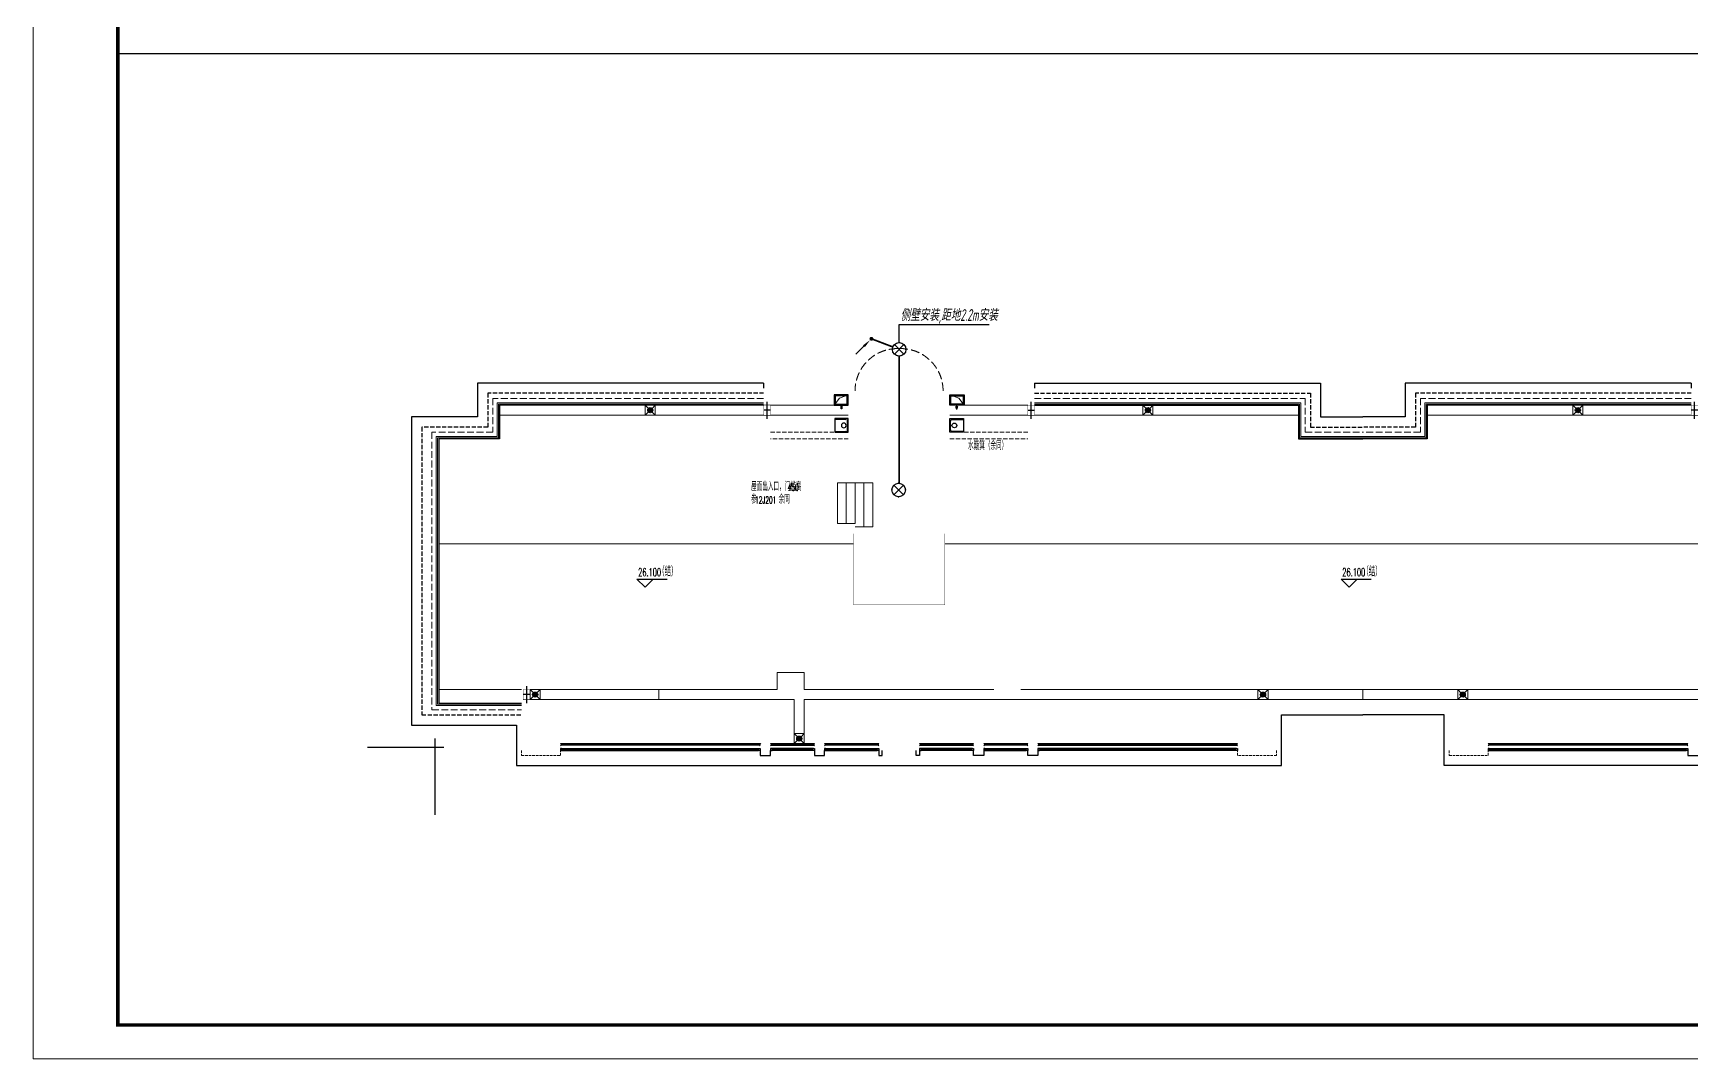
# Model space of a CAD drawing. Extents: x 3443499 to 7125205, y -1700016 to -264854.
# Drawn here: x 3507807 to 3556801, y -1115670 to -1085372 of the extents above; entities that cross this region are included whole.
import ezdxf
from ezdxf.enums import TextEntityAlignment as Align

# ---------------------------------------------------------------- set-up
doc = ezdxf.new("R2010")
doc.units = 0
doc.header["$LTSCALE"] = 1000
doc.header["$MEASUREMENT"] = 0
for name, pattern in [('#P_--_20B1_001_t3$0$DASH', [0.35, 0.25, -0.1]), ('__DASH', [0.35, 0.25, -0.1]), ('DASH', [0.35, 0.25, -0.1])]:
    doc.linetypes.add(name, pattern=pattern)
doc.layers.get('0').update_dxf_attribs({"linetype": 'CONTINUOUS'})
for name, color, linetype in [('!!电气', 1, 'CONTINUOUS'), ('!校对', 2, 'CONTINUOUS'), ('$RECOVER_210609100354-0', 7, 'CONTINUOUS'), ('3-栏杆1', 252, 'CONTINUOUS'), ('DIM-照明', 7, 'CONTINUOUS'), ('DIM_ELEV', 3, 'CONTINUOUS'), ('EQUIP-照明', 3, 'CONTINUOUS'), ('LVTRY', 252, 'CONTINUOUS'), ('LWIRE', 4, 'CONTINUOUS'), ('ROOF', 183, 'CONTINUOUS'), ('WIRE-照明', 2, 'CONTINUOUS'), ('建筑-排气道', 252, 'CONTINUOUS'), ('机电标识类', 1, 'CONTINUOUS'), ('污水', 3, 'CONTINUOUS'), ('看线', 185, 'CONTINUOUS'), ('管', 193, 'CONTINUOUS'), ('铝合金', 144, 'CONTINUOUS')]:
    doc.layers.add(name, color=color, linetype=linetype)
for name, color, linetype, lineweight in [('PUB_HATCH', 8, 'CONTINUOUS', 9), ('PUB_TEXT', 7, 'CONTINUOUS', 20), ('STAIR', 252, 'CONTINUOUS', 20), ('WINDOW', 146, 'CONTINUOUS', 20), ('图框', 147, 'CONTINUOUS', 20), ('平面-分水线', 189, 'CONTINUOUS', 15), ('平面-排水沟', 86, 'CONTINUOUS', 15), ('平面-栏杆', 56, 'CONTINUOUS', 15), ('平面-看线', 252, 'CONTINUOUS', 15), ('立面-洞口示意', 252, 'CONTINUOUS', 13)]:
    doc.layers.add(name, color=color, linetype=linetype, lineweight=lineweight)
doc.styles.add('_TCH_DIM', font='SIMPLEX', dxfattribs={"bigfont": 'GBCBIG'})
doc.styles.add('_TEL_DIM', font='SIMPLEX', dxfattribs={"width": 0.8, "height": 3.5, "bigfont": 'HZTXT'})
doc.styles.add('HZTXT', font='gbeitc.shx', dxfattribs={"width": 0.8, "height": 400, "bigfont": 'hztxt.shx'})
doc.styles.get("Standard").update_dxf_attribs({"font": 'gbenor.shx', "bigfont": 'gbcbig.shx'})

# ---------------------------------------------------------------- blocks, each defined once
blk = doc.blocks.new('*U130')
h = blk.add_hatch(color=5)
h.set_gradient(color1=(0, 0, 255), rotation=180, tint=1)
h.paths.add_polyline_path([(0, 0), (-6.35, -6.35), (-6.35, -2.159), (-15, -2.159), (-15, 2.159), (-6.35, 2.159), (-6.35, 6.35)])
at = {"color": 0, "linetype": 'Continuous'}
blk.add_lwpolyline([(0, 0), (-6.35, -6.35), (-6.35, -2.159), (-15, -2.159), (-15, 2.159), (-6.35, 2.159), (-6.35, 6.35)], close=True, dxfattribs=at)
blk = doc.blocks.new('GDGDGDGRGD')
at = {"linetype": '__DASH', "ltscale": 0.1}
blk.add_wipeout([(428917, 296115), (428717, 296115), (428717, 295815), (428917, 295815)], dxfattribs=at).dxf.layer = '污水'
at = {"layer": '机电标识类', "color": 250, "linetype": 'DASH', "ltscale": 400}
for p, q in [((428917, 295965), (428717, 295965)), ((428817, 295715), (428817, 296215))]:
    blk.add_line(p, q, dxfattribs=at)
at = {"layer": '污水', "linetype": '__DASH', "ltscale": 0.1, "const_width": 10}
blk.add_lwpolyline([(428917, 296115), (428717, 296115), (428717, 295815), (428917, 295815)], close=True, dxfattribs=at)
blk = doc.blocks.new('A$C3EB2330C')
at = {"layer": '管'}
for p, q in [((0, 380), (330, 380)), ((330, 20), (0, 20)), ((380, 330), (380, 70))]:
    blk.add_line(p, q, dxfattribs=at)
blk.add_lwpolyline([(400, 400), (400, 0), (0, 0), (0, 400)], close=True, dxfattribs=at)
for centre, start, end in [((330, 330), 0, 90), ((330, 70), 270, 360)]:
    blk.add_arc(centre, 50, start, end, dxfattribs=at)
blk.add_ellipse((267, 200), major_axis=(-49.5, -49.5), ratio=1, start_param=-0.785398, end_param=5.497787, dxfattribs=at)
blk = doc.blocks.new('$equip$00002539')
for p, q in [((-0.35, 0.35), (0.35, -0.35)), ((0.35, 0.35), (-0.35, -0.35))]:
    blk.add_line(p, q)
at = {"const_width": 0.05}
blk.add_lwpolyline([(-0.5, 0, 1), (0.5, 0, 1), (-0.5, 0, 0.911406)], format="xyb", dxfattribs=at)
blk.add_circle((0, 0), 0.5)
for p in [(-0.5, 0), (0, 0.5), (0.5, 0), (0, -0.5)]:
    blk.add_point(p)
at = {"color": 7, "style": '_TEL_DIM', "flags": 1}
blk.add_attdef('A', text='', height=0.00002, dxfattribs=at).set_placement((0, 0), align=Align.MIDDLE_CENTER)
blk = doc.blocks.new('$TelecSys$00000081')
for p, q in [((0.1, 0.1), (0.1, 0.1)), ((-1.15, -1.15), (-0.55, -0.55)), ((-0.1, -0.1), (-0.1, -0.1))]:
    blk.add_line(p, q)
at = {"const_width": 0.142}
blk.add_lwpolyline([(0.07, 0, 1), (-0.07, 0, 1)], format="xyb", close=True, dxfattribs=at)
blk.add_solid([(-0.62, -0.48), (-0.48, -0.62), (-0.1, -0.1)])
at = {"width": 0.8, "flags": 9}
blk.add_attdef('A', (0, 0), '', height=0.00002, rotation=180, dxfattribs=at)

msp = doc.modelspace()

# ---------------------------------------------------------------- hatches: boundary and pattern name
at = {"layer": 'PUB_HATCH'}
for points in [[(3531869.4, -1096074.1), (3531869.4, -1096344.1), (3531729.4, -1096344.1), (3531729.4, -1096329.1), (3531834.4, -1096329.1), (3531854.4, -1096309.1), (3531854.4, -1096109.1), (3531834.4, -1096089.1), (3531514.4, -1096089.1), (3531494.4, -1096109.1), (3531494.4, -1096309.1), (3531514.4, -1096329.1), (3531619.4, -1096329.1), (3531619.4, -1096344.1), (3531479.4, -1096344.1), (3531479.4, -1096074.1)], [(3534899.4, -1096074.1), (3534899.4, -1096344.1), (3535039.4, -1096344.1), (3535039.4, -1096329.1), (3534934.4, -1096329.1), (3534914.4, -1096309.1), (3534914.4, -1096109.1), (3534934.4, -1096089.1), (3535254.4, -1096089.1), (3535274.4, -1096109.1), (3535274.4, -1096309.1), (3535254.4, -1096329.1), (3535149.4, -1096329.1), (3535149.4, -1096344.1), (3535289.4, -1096344.1), (3535289.4, -1096074.1)]]:
    msp.add_hatch(color=252, dxfattribs=at).paths.add_polyline_path(points)

# ---------------------------------------------------------------- linework, layer by layer
at = {"layer": '!!电气', "color": 1}
for p, q in [((3519684.4, -1108459.1), (3519684.4, -1106206.4)), ((3517684.4, -1106459.1), (3519940, -1106459.1))]:
    msp.add_line(p, q, dxfattribs=at)
at = {"layer": '!!电气', "color": 7}
msp.add_lwpolyline([(3533385.8, -1094512.4), (3533385.8, -1093974.5), (3536041.9, -1093974.5)], dxfattribs=at)
at = {"layer": '!校对', "color": 6}
msp.add_line((3510306.7, -1085970.3), (3583906.7, -1085970.3), dxfattribs=at)
at = {"layer": '$RECOVER_210609100354-0', "color": 252, "const_width": 8}
msp.add_lwpolyline([(3532034.4, -1100159.1), (3532034.4, -1102259.1), (3534734.5, -1102259.1), (3534734.5, -1100159.1)], dxfattribs=at)
at = {"color": 252}
for p, q in [((3525960.2, -1096498.5), (3526023.8, -1096434.8)), ((3525964.6, -1096536.5), (3526061.8, -1096439.3)), ((3525981.4, -1096562.1), (3526087.5, -1096456)), ((3526007.1, -1096578.9), (3526104.3, -1096481.7)), ((3540761.8, -1096578.9), (3540664.6, -1096481.7)), ((3540787.5, -1096562.1), (3540681.4, -1096456)), ((3540804.3, -1096536.5), (3540707.1, -1096439.3)), ((3540808.7, -1096498.5), (3540745.1, -1096434.8)), ((3553360.2, -1096498.5), (3553423.8, -1096434.8)), ((3553364.6, -1096536.5), (3553461.8, -1096439.3)), ((3553381.4, -1096562.1), (3553487.5, -1096456)), ((3553407.1, -1096578.9), (3553504.3, -1096481.7)), ((3526045.1, -1096583.3), (3526108.7, -1096519.7)), ((3540723.8, -1096583.3), (3540660.2, -1096519.7)), ((3553445.1, -1096583.3), (3553508.7, -1096519.7)), ((3544123.8, -1104984.3), (3544060.2, -1104920.6)), ((3544161.8, -1104979.8), (3544064.6, -1104882.6)), ((3544187.5, -1104963), (3544081.4, -1104857)), ((3544204.3, -1104937.4), (3544107.1, -1104840.2)), ((3544208.7, -1104899.4), (3544145.1, -1104835.8)), ((3549960.2, -1104899.4), (3550023.8, -1104835.8)), ((3549964.6, -1104937.4), (3550061.8, -1104840.2)), ((3549981.4, -1104963), (3550087.5, -1104857)), ((3550007.1, -1104979.8), (3550104.3, -1104882.6)), ((3550045.1, -1104984.3), (3550108.7, -1104920.6)), ((3530360.2, -1106198.5), (3530423.8, -1106134.8)), ((3530364.6, -1106236.5), (3530461.8, -1106139.3)), ((3530381.4, -1106262.1), (3530487.5, -1106156)), ((3530407.1, -1106278.9), (3530504.3, -1106181.7)), ((3530445.1, -1106283.3), (3530508.7, -1106219.7)), ((3529284.4, -1106559.1), (3529284.4, -1106709.1)), ((3529284.4, -1106709.1), (3529584.4, -1106709.1)), ((3529584.4, -1106709.1), (3529584.4, -1106559.1)), ((3530884.4, -1106559.1), (3530884.4, -1106709.1)), ((3530884.4, -1106709.1), (3531184.4, -1106709.1)), ((3531184.4, -1106709.1), (3531184.4, -1106559.1)), ((3532784.4, -1106559.1), (3532784.4, -1106709.1)), ((3532784.4, -1106709.1), (3532884.4, -1106709.1)), ((3532884.4, -1106709.1), (3532884.4, -1106559.1)), ((3533884.4, -1106709.1), (3533884.4, -1106559.1)), ((3533984.4, -1106709.1), (3533884.4, -1106709.1)), ((3533984.4, -1106559.1), (3533984.4, -1106709.1)), ((3535584.4, -1106709.1), (3535584.4, -1106559.1)), ((3535884.4, -1106709.1), (3535584.4, -1106709.1)), ((3535884.4, -1106559.1), (3535884.4, -1106709.1)), ((3537184.4, -1106709.1), (3537184.4, -1106559.1)), ((3537484.4, -1106709.1), (3537184.4, -1106709.1)), ((3537484.4, -1106559.1), (3537484.4, -1106709.1)), ((3556684.4, -1106559.1), (3556684.4, -1106709.1)), ((3556684.4, -1106709.1), (3556984.4, -1106709.1))]:
    msp.add_line(p, q, dxfattribs=at)
for centre in [(3526034.4, -1096509.1), (3540734.4, -1096509.1), (3553434.4, -1096509.1), (3544134.4, -1104910), (3550034.4, -1104910), (3530434.4, -1106209.1)]:
    msp.add_circle(centre, 75, dxfattribs=at)
for p in [(3526034.4, -1096509.1), (3540734.4, -1096509.1), (3553434.4, -1096509.1), (3544134.4, -1104910), (3550034.4, -1104910), (3530434.4, -1106209.1)]:
    msp.add_point(p, dxfattribs=at)
at = {"layer": '3-栏杆1', "color": 252}
for p, q in [((3523404.7, -1106376.9), (3523384.4, -1106359.1)), ((3523384.4, -1106359.1), (3523404.7, -1106376.9)), ((3523404.7, -1106406.1), (3523384.4, -1106426)), ((3523384.4, -1106426), (3523404.7, -1106406.1)), ((3523404.7, -1106376.9), (3529264.2, -1106376.9)), ((3523404.7, -1106376.9), (3523404.7, -1106406.1)), ((3529264.2, -1106406.2), (3523404.7, -1106406.2)), ((3529264.2, -1106376.9), (3529284.4, -1106359.1)), ((3529284.4, -1106359.1), (3529264.2, -1106376.9)), ((3529264.2, -1106376.9), (3529264.2, -1106406.1)), ((3529284.4, -1106426), (3529264.2, -1106406.1)), ((3529304.7, -1106376.9), (3529284.4, -1106359.1)), ((3529584.4, -1106359.1), (3529604.7, -1106376.9)), ((3529584.4, -1106426), (3529604.7, -1106406.1)), ((3530864.2, -1106376.9), (3529604.7, -1106376.9)), ((3529604.7, -1106376.9), (3529604.7, -1106406.1)), ((3529604.7, -1106406.2), (3530864.2, -1106406.2)), ((3530864.2, -1106376.9), (3530884.4, -1106359.1)), ((3530884.4, -1106359.1), (3530864.2, -1106376.9)), ((3530864.2, -1106376.9), (3530864.2, -1106406.1)), ((3530864.2, -1106406.1), (3530884.4, -1106426)), ((3530884.4, -1106426), (3530864.2, -1106406.1)), ((3531204.7, -1106376.9), (3531184.4, -1106359.1)), ((3531184.4, -1106359.1), (3531204.7, -1106376.9)), ((3531204.7, -1106406.1), (3531184.4, -1106426)), ((3531184.4, -1106426), (3531204.7, -1106406.1)), ((3531204.7, -1106376.9), (3532764.2, -1106376.9)), ((3531204.7, -1106376.9), (3531204.7, -1106406.1)), ((3532764.2, -1106406.2), (3531204.7, -1106406.2)), ((3532764.2, -1106376.9), (3532784.4, -1106359.1)), ((3532784.4, -1106359.1), (3532764.2, -1106376.9)), ((3532764.2, -1106376.9), (3532764.2, -1106406.1)), ((3532784.4, -1106426), (3532764.2, -1106406.1)), ((3534004.7, -1106376.9), (3533984.4, -1106359.1)), ((3533984.4, -1106359.1), (3534004.7, -1106376.9)), ((3533984.4, -1106426), (3534004.7, -1106406.1)), ((3535564.2, -1106376.9), (3534004.7, -1106376.9)), ((3534004.7, -1106376.9), (3534004.7, -1106406.1)), ((3534004.7, -1106406.2), (3535564.2, -1106406.2)), ((3535564.2, -1106376.9), (3535584.4, -1106359.1)), ((3535584.4, -1106359.1), (3535564.2, -1106376.9)), ((3535564.2, -1106376.9), (3535564.2, -1106406.1)), ((3535564.2, -1106406.1), (3535584.4, -1106426)), ((3535584.4, -1106426), (3535564.2, -1106406.1)), ((3535904.7, -1106376.9), (3535884.4, -1106359.1)), ((3535884.4, -1106359.1), (3535904.7, -1106376.9)), ((3535904.7, -1106406.1), (3535884.4, -1106426)), ((3535884.4, -1106426), (3535904.7, -1106406.1)), ((3535904.7, -1106376.9), (3537164.2, -1106376.9)), ((3535904.7, -1106376.9), (3535904.7, -1106406.1)), ((3537164.2, -1106406.2), (3535904.7, -1106406.2)), ((3537184.4, -1106359.1), (3537164.2, -1106376.9)), ((3537164.2, -1106376.9), (3537164.2, -1106406.1)), ((3537184.4, -1106426), (3537164.2, -1106406.1)), ((3537504.7, -1106376.9), (3537484.4, -1106359.1)), ((3537484.4, -1106359.1), (3537504.7, -1106376.9)), ((3537484.4, -1106426), (3537504.7, -1106406.1)), ((3543364.2, -1106376.9), (3537504.7, -1106376.9)), ((3537504.7, -1106376.9), (3537504.7, -1106406.1)), ((3537504.7, -1106406.2), (3543364.2, -1106406.2)), ((3543364.2, -1106376.9), (3543384.4, -1106359.1)), ((3543384.4, -1106359.1), (3543364.2, -1106376.9)), ((3543364.2, -1106376.9), (3543364.2, -1106406.1)), ((3543364.2, -1106406.1), (3543384.4, -1106426)), ((3543384.4, -1106426), (3543364.2, -1106406.1)), ((3550804.7, -1106376.9), (3550784.4, -1106359.1)), ((3550784.4, -1106359.1), (3550804.7, -1106376.9)), ((3550804.7, -1106406.1), (3550784.4, -1106426)), ((3550784.4, -1106426), (3550804.7, -1106406.1)), ((3550804.7, -1106376.9), (3556664.2, -1106376.9)), ((3550804.7, -1106376.9), (3550804.7, -1106406.1)), ((3556664.2, -1106406.2), (3550804.7, -1106406.2)), ((3556664.2, -1106376.9), (3556684.4, -1106359.1)), ((3556684.4, -1106359.1), (3556664.2, -1106376.9)), ((3556664.2, -1106376.9), (3556664.2, -1106406.1)), ((3556684.4, -1106426), (3556664.2, -1106406.1))]:
    msp.add_line(p, q, dxfattribs=at)
at = {"layer": 'DIM_ELEV', "color": 252}
for p, q in [((3525880.1, -1101736.6), (3525640.1, -1101496.6)), ((3525640.1, -1101496.6), (3526532.3, -1101496.6)), ((3525880.1, -1101736.6), (3526120.1, -1101496.6)), ((3546680.1, -1101736.6), (3546440.1, -1101496.6)), ((3546440.1, -1101496.6), (3547332.3, -1101496.6)), ((3546680.1, -1101736.6), (3546920.1, -1101496.6))]:
    msp.add_line(p, q, dxfattribs=at)
at = {"layer": 'LVTRY', "color": 252}
for p, q in [((3531884.4, -1096059.1), (3531464.4, -1096059.1)), ((3531464.4, -1096059.1), (3531464.4, -1096359.1)), ((3531464.4, -1096359.1), (3531884.4, -1096359.1)), ((3531869.4, -1096074.1), (3531479.4, -1096074.1)), ((3531479.4, -1096074.1), (3531479.4, -1096344.1)), ((3531479.4, -1096344.1), (3531869.4, -1096344.1)), ((3531514.4, -1096089.1), (3531494.4, -1096109.1)), ((3531494.4, -1096109.1), (3531494.4, -1096309.1)), ((3531494.4, -1096309.1), (3531514.4, -1096329.1)), ((3531834.4, -1096089.1), (3531514.4, -1096089.1)), ((3531514.4, -1096329.1), (3531834.4, -1096329.1)), ((3531619.4, -1096329.1), (3531619.4, -1096344.1)), ((3531729.4, -1096329.1), (3531729.4, -1096344.1)), ((3531854.4, -1096109.1), (3531834.4, -1096089.1)), ((3531834.4, -1096329.1), (3531854.4, -1096309.1)), ((3531854.4, -1096309.1), (3531854.4, -1096109.1)), ((3531869.4, -1096344.1), (3531869.4, -1096074.1)), ((3531884.4, -1096359.1), (3531884.4, -1096059.1)), ((3534884.4, -1096059.1), (3535304.4, -1096059.1)), ((3534884.4, -1096359.1), (3534884.4, -1096059.1)), ((3535304.4, -1096359.1), (3534884.4, -1096359.1)), ((3534899.4, -1096074.1), (3535289.4, -1096074.1)), ((3534899.4, -1096344.1), (3534899.4, -1096074.1)), ((3535289.4, -1096344.1), (3534899.4, -1096344.1)), ((3534914.4, -1096109.1), (3534934.4, -1096089.1)), ((3534914.4, -1096309.1), (3534914.4, -1096109.1)), ((3534934.4, -1096329.1), (3534914.4, -1096309.1)), ((3534934.4, -1096089.1), (3535254.4, -1096089.1)), ((3535254.4, -1096329.1), (3534934.4, -1096329.1)), ((3535039.4, -1096329.1), (3535039.4, -1096344.1)), ((3535149.4, -1096329.1), (3535149.4, -1096344.1)), ((3535254.4, -1096089.1), (3535274.4, -1096109.1)), ((3535274.4, -1096309.1), (3535254.4, -1096329.1)), ((3535274.4, -1096109.1), (3535274.4, -1096309.1)), ((3535289.4, -1096074.1), (3535289.4, -1096344.1)), ((3535304.4, -1096059.1), (3535304.4, -1096359.1))]:
    msp.add_line(p, q, dxfattribs=at)
at = {"layer": 'ROOF', "color": 252, "ltscale": 0.8}
for p, q in [((3529384.4, -1095709.1), (3529384.4, -1095859.1)), ((3537384.3, -1095710.2), (3537384.4, -1095859.1)), ((3556784.6, -1095710.2), (3556784.4, -1095859.1))]:
    msp.add_line(p, q, dxfattribs=at)
for points in [[(3529384.4, -1095709.1), (3520934.4, -1095709.1), (3520934.4, -1096709.1), (3518984.5, -1096709.1), (3518984.5, -1105809.1), (3522084.5, -1105809.1)], [(3537384.3, -1095710.2), (3545834.4, -1095709.1), (3545834.4, -1096709.1), (3547084.4, -1096709.1)], [(3556784.6, -1095710.2), (3548334.4, -1095709.1), (3548334.4, -1096709.1), (3547084.4, -1096709.1)], [(3529384.4, -1096359.1), (3521584.4, -1096359.1), (3521584.4, -1097359.1), (3519784.5, -1097359.1), (3519784.5, -1105159.1), (3522234.4, -1105159.1)], [(3537384.3, -1096360.2), (3545184.4, -1096359.1), (3545184.4, -1097359.1), (3547084.4, -1097359.1)], [(3556784.6, -1096360.2), (3548984.4, -1096359.1), (3548984.4, -1097359.1), (3547084.4, -1097359.1)]]:
    msp.add_lwpolyline(points, dxfattribs=at)
at = {"layer": 'STAIR', "color": 252}
msp.add_line((3532084.4, -1099859.1), (3532084.4, -1098659.1), dxfattribs=at)
at = {"layer": 'STAIR', "color": 252, "linetype": 'DASH'}
msp.add_lwpolyline([(3532084.4, -1095939.1, -0.4142136), (3533334.4, -1094689.1), (3533434.4, -1094689.1, -0.4142136), (3534684.4, -1095939.1)], format="xyb", dxfattribs=at)
at = {"layer": 'STAIR', "color": 252}
for points in [[(3531824.4, -1098659.1), (3531564.4, -1098659.1), (3531564.4, -1099859.1), (3531824.4, -1099859.1)], [(3532084.4, -1098659.1), (3531824.4, -1098659.1), (3531824.4, -1099859.1), (3532084.4, -1099859.1)], [(3532084.4, -1098659.1), (3532344.4, -1098659.1), (3532344.4, -1099959.1), (3532084.4, -1099959.1)], [(3532344.4, -1098659.1), (3532604.4, -1098659.1), (3532604.4, -1099959.1), (3532344.4, -1099959.1)]]:
    msp.add_lwpolyline(points, dxfattribs=at)
at = {"layer": 'WINDOW', "color": 252, "linetype": 'DASH', "ltscale": 0.5}
for p, q in [((3529584.4, -1097159.1), (3531884.4, -1097159.1)), ((3531884.4, -1097359.1), (3529584.4, -1097359.1)), ((3537184.5, -1097159.1), (3534884.5, -1097159.1)), ((3534884.5, -1097359.1), (3537184.5, -1097359.1))]:
    msp.add_line(p, q, dxfattribs=at)
at = {"layer": 'WIRE-照明', "color": 2, "const_width": 50}
msp.add_lwpolyline([(3533199, -1094640.9), (3532566.8, -1094398.9)], dxfattribs=at)
at = {"layer": 'WIRE-照明', "linetype": 'Continuous', "const_width": 50}
for points in [[(3533385.8, -1094912.4), (3533385.8, -1098666.7)], [(3533385.8, -1098666.7), (3533385.8, -1098669.9)]]:
    msp.add_lwpolyline(points, dxfattribs=at)
at = {"layer": '平面-分水线', "color": 252}
for points in [[(3525884.4, -1096359.1), (3526184.4, -1096359.1), (3526184.4, -1096659.1), (3525884.4, -1096659.1)], [(3540884.4, -1096359.1), (3540584.4, -1096359.1), (3540584.4, -1096659.1), (3540884.4, -1096659.1)], [(3553284.4, -1096359.1), (3553584.4, -1096359.1), (3553584.4, -1096659.1), (3553284.4, -1096659.1)], [(3544284.4, -1104760), (3543984.4, -1104760), (3543984.4, -1105060), (3544284.4, -1105060)], [(3549884.4, -1104760), (3550184.4, -1104760), (3550184.4, -1105060), (3549884.4, -1105060)], [(3530284.4, -1106059.1), (3530584.4, -1106059.1), (3530584.4, -1106359.1), (3530284.4, -1106359.1)]]:
    msp.add_lwpolyline(points, close=True, dxfattribs=at)
for points in [[(3525884.4, -1096359.1), (3525981.3, -1096455.9)], [(3526087.6, -1096455.9), (3526184.4, -1096359.1)], [(3540681.3, -1096455.9), (3540584.4, -1096359.1)], [(3540884.4, -1096359.1), (3540787.6, -1096455.9)], [(3553284.4, -1096359.1), (3553381.3, -1096455.9)], [(3553487.6, -1096455.9), (3553584.4, -1096359.1)], [(3525884.4, -1096659.1), (3525992.9, -1096550.6)], [(3526076, -1096550.6), (3526184.4, -1096659.1)], [(3540692.9, -1096550.6), (3540584.4, -1096659.1)], [(3540884.4, -1096659.1), (3540776, -1096550.6)], [(3553284.4, -1096659.1), (3553392.9, -1096550.6)], [(3553476, -1096550.6), (3553584.4, -1096659.1)], [(3544081.3, -1104856.8), (3543984.4, -1104760)], [(3544284.4, -1104760), (3544187.6, -1104856.8)], [(3549884.4, -1104760), (3549981.3, -1104856.8)], [(3550087.6, -1104856.8), (3550184.4, -1104760)], [(3544092.9, -1104951.6), (3543984.4, -1105060)], [(3544284.4, -1105060), (3544176, -1104951.6)], [(3549884.4, -1105060), (3549992.9, -1104951.6)], [(3550076, -1104951.6), (3550184.4, -1105060)], [(3530284.4, -1106059.1), (3530381.3, -1106155.9)], [(3530284.4, -1106359.1), (3530392.9, -1106250.6)], [(3530476, -1106250.6), (3530584.4, -1106359.1)], [(3530487.6, -1106155.9), (3530584.4, -1106059.1)]]:
    msp.add_lwpolyline(points, dxfattribs=at)
at = {"layer": '平面-排水沟', "color": 252}
for p, q in [((3529384.4, -1096359.1), (3531464.4, -1096359.1)), ((3537184.4, -1096359.1), (3535304.4, -1096359.1)), ((3531884.4, -1096659.1), (3521584.4, -1096659.1)), ((3534884.4, -1096659.1), (3545184.4, -1096659.1)), ((3559284.4, -1096659.1), (3548984.4, -1096659.1)), ((3532034.4, -1100459.1), (3519784.5, -1100459.1)), ((3547084.4, -1100459.1), (3534734.5, -1100459.1)), ((3547084.4, -1100459.1), (3559434.4, -1100459.1)), ((3526284.4, -1105059.5), (3526284.4, -1104759.5)), ((3530584.4, -1104759.1), (3536184.4, -1104759)), ((3536984.4, -1104759), (3547084.4, -1104759)), ((3557184.4, -1104759), (3547084.4, -1104759)), ((3547084.4, -1104759.9), (3547084.4, -1105059.9)), ((3530284.4, -1105059), (3530284.4, -1106359.1)), ((3530584.4, -1105059), (3547084.4, -1105058.9)), ((3563584.4, -1105059), (3547084.4, -1105058.9))]:
    msp.add_line(p, q, dxfattribs=at)
for points in [[(3530584.4, -1104759.1), (3530584.4, -1104259.1), (3529784.4, -1104259.1), (3529784.4, -1104759.1)], [(3530584.4, -1106359.1), (3530584.4, -1105059)]]:
    msp.add_lwpolyline(points, dxfattribs=at)
at = {"layer": '平面-栏杆', "color": 252}
for points in [[(3529384.4, -1096289.1), (3521514.4, -1096289.1), (3521514.4, -1097289.1), (3519714.5, -1097289.1), (3519714.5, -1105229.1), (3522234.4, -1105229.1)], [(3529384.4, -1096329.1), (3521554.4, -1096329.1), (3521554.4, -1097329.1), (3519754.5, -1097329.1), (3519754.5, -1105189.1), (3522234.4, -1105189.1)], [(3537384.3, -1096290.2), (3545254.4, -1096289.1), (3545254.4, -1097289.1), (3547084.4, -1097289.1)], [(3537384.3, -1096330.2), (3545214.4, -1096329.1), (3545214.4, -1097329.1), (3547084.4, -1097329.1)], [(3556784.1, -1096289.1), (3548914.4, -1096289.1), (3548914.4, -1097289.1), (3547084.4, -1097289.1)], [(3556784.6, -1096330.2), (3548954.4, -1096329.1), (3548954.4, -1097329.1), (3547084.4, -1097329.1)]]:
    msp.add_lwpolyline(points, dxfattribs=at)
at = {"layer": '平面-看线', "color": 252}
for p, q in [((3529284.4, -1106359.1), (3523384.4, -1106359.1)), ((3530884.4, -1106359.1), (3529584.4, -1106359.1)), ((3531184.4, -1106359.1), (3532784.4, -1106359.1)), ((3535584.4, -1106359.1), (3533984.4, -1106359.1)), ((3535884.4, -1106359.1), (3537184.4, -1106359.1)), ((3537484.4, -1106359.1), (3543384.4, -1106359.1)), ((3556684.4, -1106359.1), (3550784.4, -1106359.1))]:
    msp.add_line(p, q, dxfattribs=at)
at = {"layer": '平面-看线', "color": 252, "linetype": 'DASH', "ltscale": 0.8}
for points in [[(3529384.4, -1096159.1), (3521384.4, -1096159.1), (3521384.4, -1097159.1), (3519584.5, -1097159.1), (3519584.5, -1105359.1), (3522234.4, -1105359.1)], [(3537384.3, -1096160.2), (3545384.4, -1096159.1), (3545384.4, -1097159.1), (3547084.4, -1097159.1)], [(3556784.6, -1096160.2), (3548784.4, -1096159.1), (3548784.4, -1097159.1), (3547084.4, -1097159.1)]]:
    msp.add_lwpolyline(points, dxfattribs=at)
at = {"layer": '平面-看线', "color": 252, "linetype": 'DASH', "ltscale": 0.3}
for points in [[(3522234.4, -1106559.1), (3522234.4, -1106709.1), (3523384.4, -1106709.1), (3523384.4, -1106559.1)], [(3544534.4, -1106559.1), (3544534.4, -1106709.1), (3543384.4, -1106709.1), (3543384.4, -1106559.1)], [(3549634.4, -1106559.1), (3549634.4, -1106709.1), (3550784.4, -1106709.1), (3550784.4, -1106559.1)]]:
    msp.add_lwpolyline(points, dxfattribs=at)
at = {"layer": '看线', "color": 252, "linetype": '#P_--_20B1_001_t3$0$DASH', "ltscale": 0.5}
for points in [[(3529384.4, -1096009.1), (3521234.4, -1096009.1), (3521234.4, -1097009.1), (3519284.5, -1097009.1), (3519284.5, -1105509.1), (3522234.4, -1105509.1)], [(3537384.3, -1096010.2), (3545534.4, -1096009.1), (3545534.4, -1097009.1), (3547084.4, -1097009.1)], [(3556784.6, -1096010.2), (3548634.4, -1096009.1), (3548634.4, -1097009.1), (3547084.4, -1097009.1)]]:
    msp.add_lwpolyline(points, dxfattribs=at)
at = {"layer": '看线', "color": 252}
for points in [[(3522084.5, -1105809.1), (3522084.5, -1107009.1), (3544684.5, -1107009.1), (3544684.4, -1105509.1), (3547084.4, -1105509.1)], [(3572084.4, -1105809.1), (3572084.4, -1107009.1), (3549484.4, -1107009.1), (3549484.4, -1105509.1), (3547084.4, -1105509.1)]]:
    msp.add_lwpolyline(points, dxfattribs=at)
at = {"layer": '立面-洞口示意', "color": 252}
for points in [[(3531884.4, -1096059.1), (3531620.9, -1096153), (3531464.4, -1096359.1)], [(3534884.4, -1096059.1), (3535148, -1096153), (3535304.4, -1096359.1)]]:
    msp.add_lwpolyline(points, dxfattribs=at)
at = {"layer": '铝合金', "color": 252}
for points in [[(3523414.4, -1106499.1), (3523384.4, -1106499.1), (3523384.4, -1106559.1), (3523434.4, -1106559.1), (3523434.4, -1106529.1)], [(3523384.4, -1106529.1), (3523384.4, -1106559.1), (3523434.4, -1106559.1), (3523434.4, -1106549.1), (3523434.4, -1106549.1), (3523434.4, -1106529.1)], [(3523414.4, -1106499.1), (3529254.4, -1106499.1)], [(3523434.4, -1106529.1), (3529234.4, -1106529.1)], [(3523434.4, -1106559.1), (3529234.4, -1106559.1)], [(3529254.4, -1106499.1), (3529284.4, -1106499.1), (3529284.4, -1106559.1), (3529234.4, -1106559.1), (3529234.4, -1106529.1)], [(3529284.4, -1106529.1), (3529284.4, -1106559.1), (3529234.4, -1106559.1), (3529234.4, -1106549.1), (3529234.4, -1106549.1), (3529234.4, -1106529.1)], [(3529614.5, -1106499.1), (3529584.5, -1106499.1), (3529584.4, -1106559.1), (3529634.4, -1106559.1), (3529634.5, -1106529.1)], [(3529584.5, -1106529.1), (3529584.4, -1106559.1), (3529634.4, -1106559.1), (3529634.4, -1106549.1), (3529634.4, -1106549.1), (3529634.5, -1106529.1)], [(3530854.5, -1106499.1), (3529614.5, -1106499.1)], [(3530834.4, -1106559.1), (3529634.4, -1106559.1)], [(3530834.5, -1106529.1), (3529634.5, -1106529.1)], [(3530854.5, -1106499.1), (3530884.5, -1106499.1), (3530884.4, -1106559.1), (3530834.4, -1106559.1), (3530834.5, -1106529.1)], [(3530884.5, -1106529.1), (3530884.4, -1106559.1), (3530834.4, -1106559.1), (3530834.4, -1106549.1), (3530834.4, -1106549.1), (3530834.5, -1106529.1)], [(3531214.4, -1106499.1), (3531184.4, -1106499.1), (3531184.4, -1106559.1), (3531234.4, -1106559.1), (3531234.4, -1106529.1)], [(3531184.4, -1106529.1), (3531184.4, -1106559.1), (3531234.4, -1106559.1), (3531234.4, -1106549.1), (3531234.4, -1106549.1), (3531234.4, -1106529.1)], [(3531214.4, -1106499.1), (3532754.4, -1106499.1)], [(3531234.4, -1106529.1), (3532734.4, -1106529.1)], [(3531234.4, -1106559.1), (3532734.4, -1106559.1)], [(3532754.4, -1106499.1), (3532784.4, -1106499.1), (3532784.4, -1106559.1), (3532734.4, -1106559.1), (3532734.4, -1106529.1)], [(3532784.4, -1106529.1), (3532784.4, -1106559.1), (3532734.4, -1106559.1), (3532734.4, -1106549.1), (3532734.4, -1106549.1), (3532734.4, -1106529.1)], [(3534014.5, -1106499.1), (3533984.5, -1106499.1), (3533984.4, -1106559.1), (3534034.4, -1106559.1), (3534034.5, -1106529.1)], [(3533984.5, -1106529.1), (3533984.4, -1106559.1), (3534034.4, -1106559.1), (3534034.4, -1106549.1), (3534034.4, -1106549.1), (3534034.5, -1106529.1)], [(3535554.5, -1106499.1), (3534014.5, -1106499.1)], [(3535534.4, -1106559.1), (3534034.4, -1106559.1)], [(3535534.5, -1106529.1), (3534034.5, -1106529.1)], [(3535554.5, -1106499.1), (3535584.5, -1106499.1), (3535584.4, -1106559.1), (3535534.4, -1106559.1), (3535534.5, -1106529.1)], [(3535584.5, -1106529.1), (3535584.4, -1106559.1), (3535534.4, -1106559.1), (3535534.4, -1106549.1), (3535534.4, -1106549.1), (3535534.5, -1106529.1)], [(3535914.4, -1106499.1), (3535884.4, -1106499.1), (3535884.4, -1106559.1), (3535934.4, -1106559.1), (3535934.4, -1106529.1)], [(3535884.4, -1106529.1), (3535884.4, -1106559.1), (3535934.4, -1106559.1), (3535934.4, -1106549.1), (3535934.4, -1106549.1), (3535934.4, -1106529.1)], [(3535914.4, -1106499.1), (3537154.4, -1106499.1)], [(3535934.4, -1106529.1), (3537134.4, -1106529.1)], [(3535934.4, -1106559.1), (3537134.4, -1106559.1)], [(3537154.4, -1106499.1), (3537184.4, -1106499.1), (3537184.4, -1106559.1), (3537134.4, -1106559.1), (3537134.4, -1106529.1)], [(3537184.4, -1106529.1), (3537184.4, -1106559.1), (3537134.4, -1106559.1), (3537134.4, -1106549.1), (3537134.4, -1106549.1), (3537134.4, -1106529.1)], [(3537514.5, -1106499.1), (3537484.5, -1106499.1), (3537484.4, -1106559.1), (3537534.4, -1106559.1), (3537534.5, -1106529.1)], [(3537484.5, -1106529.1), (3537484.4, -1106559.1), (3537534.4, -1106559.1), (3537534.4, -1106549.1), (3537534.4, -1106549.1), (3537534.5, -1106529.1)], [(3543354.5, -1106499.1), (3537514.5, -1106499.1)], [(3543334.4, -1106559.1), (3537534.4, -1106559.1)], [(3543334.5, -1106529.1), (3537534.5, -1106529.1)], [(3543354.5, -1106499.1), (3543384.5, -1106499.1), (3543384.4, -1106559.1), (3543334.4, -1106559.1), (3543334.5, -1106529.1)], [(3543384.5, -1106529.1), (3543384.4, -1106559.1), (3543334.4, -1106559.1), (3543334.4, -1106549.1), (3543334.4, -1106549.1), (3543334.5, -1106529.1)], [(3550814.4, -1106499.1), (3550784.4, -1106499.1), (3550784.4, -1106559.1), (3550834.4, -1106559.1), (3550834.4, -1106529.1)], [(3550784.4, -1106529.1), (3550784.4, -1106559.1), (3550834.4, -1106559.1), (3550834.4, -1106549.1), (3550834.4, -1106549.1), (3550834.4, -1106529.1)], [(3550814.4, -1106499.1), (3556654.4, -1106499.1)], [(3550834.4, -1106529.1), (3556634.4, -1106529.1)], [(3550834.4, -1106559.1), (3556634.4, -1106559.1)], [(3556654.4, -1106499.1), (3556684.4, -1106499.1), (3556684.4, -1106559.1), (3556634.4, -1106559.1), (3556634.4, -1106529.1)], [(3556684.4, -1106529.1), (3556684.4, -1106559.1), (3556634.4, -1106559.1), (3556634.4, -1106549.1), (3556634.4, -1106549.1), (3556634.4, -1106529.1)]]:
    msp.add_lwpolyline(points, dxfattribs=at)

# ---------------------------------------------------------------- block references
at = {"layer": 'EQUIP-照明', "xscale": 400, "yscale": 400, "zscale": 400}
for p in [(3533385.8, -1094712.4), (3533371.4, -1098866.2)]:
    msp.add_blockref('$equip$00002539', p, dxfattribs=at)
at = {"layer": 'LWIRE', "color": 1, "xscale": 400, "yscale": 400, "zscale": 400}
msp.add_blockref('$TelecSys$00000081', (3532566.8, -1094398.9), dxfattribs=at)
at = {"layer": '建筑-排气道', "color": 252, "yscale": 5, "zscale": 5}
for p, xscale, rotation in [((3531684.3, -1096391.4), 5, 90), ((3535084.5, -1096391.4), -5, 270)]:
    msp.add_blockref('*U130', p, dxfattribs=dict(at, xscale=xscale, rotation=rotation))
at = {"layer": '管', "color": 252, "xscale": -1, "rotation": 180}
msp.add_blockref('A$C3EB2330C', (3531484.4, -1096759.1), dxfattribs=at)
at = {"layer": '管', "color": 252, "rotation": 180}
msp.add_blockref('A$C3EB2330C', (3535284.4, -1096759.1), dxfattribs=at)

# ---------------------------------------------------------------- texts
at = {"layer": 'DIM-照明', "style": 'HZTXT', "width": 0.7}
msp.add_text('侧壁安装,距地2.2m安装', height=350, dxfattribs=at).set_placement((3533430.1, -1093872))
at = {"layer": 'DIM_ELEV', "color": 252, "style": '_TCH_DIM'}
for s, height, width, p in [('26.100', 238, 0.494118, (3525676.1, -1101416.5)), ('（结）', 270.07, 0.7, (3526269.7, -1101416.5)), ('26.100', 238, 0.494118, (3546476.1, -1101416.5)), ('（结）', 270.07, 0.7, (3547069.7, -1101416.5))]:
    msp.add_text(s, height=height, dxfattribs=dict(at, width=width)).set_placement(p)
at = {"layer": 'PUB_TEXT', "color": 252, "style": '_TCH_DIM'}
for s, height, width, p in [('水簸箕（余同）', 236.31, 0.7, (3535421.2, -1097682.2)), ('屋面出入口，门槛高', 236.31, 0.7, (3529011.9, -1098889.3)), ('450', 208.25, 0.494118, (3530095.7, -1098889.3)), ('参', 236.3, 0.7, (3529011.9, -1099264)), ('12J201', 208.25, 0.494118, (3529132.4, -1099264)), ('，余同', 236.31, 0.7, (3529661.6, -1099264))]:
    msp.add_text(s, height=height, dxfattribs=dict(at, width=width)).set_placement(p)

# ---------------------------------------------------------------- next in the draw order: block references
at = {"color": 252}
for p in [(3100667.9, -1392474.4), (3128067.9, -1392474.4), (3093567.9, -1400875.3)]:
    msp.add_blockref('GDGDGDGRGD', p, dxfattribs=at)
at = {"color": 252, "xscale": -1}
msp.add_blockref('GDGDGDGRGD', (3966101, -1392474.4), dxfattribs=at)

# ---------------------------------------------------------------- next in the draw order: linework, layer by layer
at = {"color": 252}
for p, q in [((3522559.9, -1104898.7), (3522623.5, -1104835.1)), ((3522564.3, -1104936.7), (3522661.5, -1104839.5)), ((3522581.1, -1104962.4), (3522687.2, -1104856.3)), ((3522606.7, -1104979.2), (3522703.9, -1104881.9)), ((3522644.7, -1104983.6), (3522708.4, -1104919.9))]:
    msp.add_line(p, q, dxfattribs=at)
msp.add_circle((3522634.1, -1104909.3), 75, dxfattribs=at)
msp.add_point((3522634.1, -1104909.3), dxfattribs=at)
at = {"layer": '图框'}
msp.add_lwpolyline([(3507806.7, -1056270.3), (3591906.7, -1056270.3), (3591906.7, -1115670.3), (3507806.7, -1115670.3)], close=True, dxfattribs=at)
at = {"layer": '图框', "const_width": 100}
msp.add_lwpolyline([(3590906.7, -1114670.3), (3590906.7, -1057270.3), (3510306.7, -1057270.3), (3510306.7, -1114670.3)], close=True, dxfattribs=at)
at = {"layer": '平面-分水线', "color": 252}
msp.add_lwpolyline([(3522484.1, -1104759.3), (3522784.1, -1104759.3), (3522784.1, -1105059.3), (3522484.1, -1105059.3)], close=True, dxfattribs=at)
for points in [[(3522484.1, -1104759.3), (3522580.9, -1104856.1)], [(3522687.3, -1104856.1), (3522784.1, -1104759.3)], [(3522484.1, -1105059.3), (3522592.6, -1104950.9)], [(3522675.7, -1104950.9), (3522784.1, -1105059.3)]]:
    msp.add_lwpolyline(points, dxfattribs=at)
at = {"layer": '平面-排水沟', "color": 252}
for p, q in [((3522234.1, -1104760.2), (3519784.5, -1104760.2)), ((3522485, -1104760), (3529784.4, -1104759.1)), ((3522484.7, -1105059.9), (3530284.4, -1105059))]:
    msp.add_line(p, q, dxfattribs=at)

doc.saveas('drawing.dxf')
